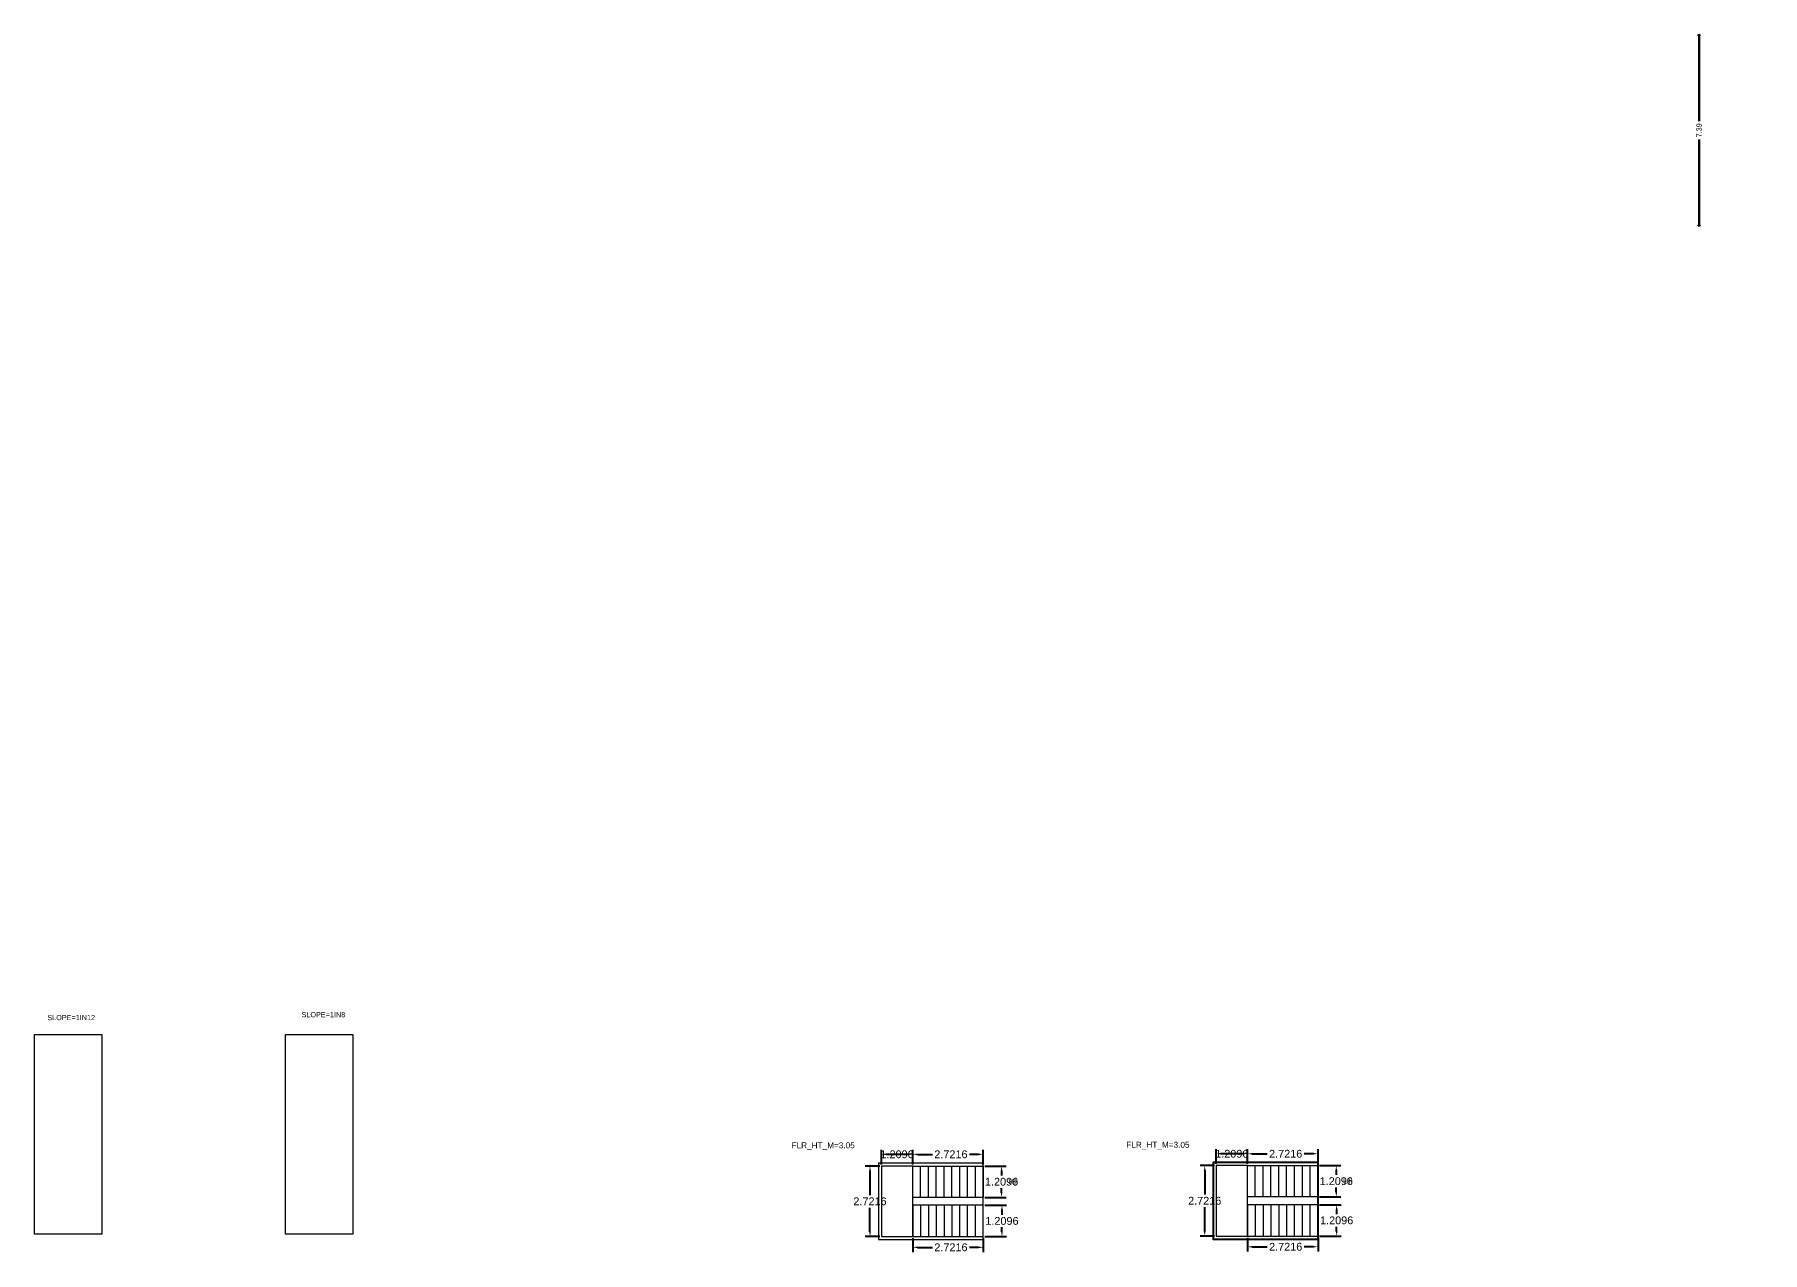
# Model space of a CAD drawing. Header units: metres. Extents: x -9744 to -9320, y 28583 to 28826.
# Drawn here: x -9743.7 to -9677.1, y 28776 to 28823 of the extents above; entities that cross this region are included whole.
import ezdxf

# ---------------------------------------------------------------- set-up
doc = ezdxf.new("R2010")
doc.units = ezdxf.units.M
doc.header["$PDMODE"] = 34
doc.header["$PDSIZE"] = -15
doc.linetypes.add('CONTINULUS', pattern=[0])
for name, color, linetype, lineweight in [('BLK_1_DA_RAMP_1', 7, 'Continuous', 0), ('BLK_1_FLR_0_STAIR_1', 7, 'Continuous', 0), ('BLK_1_FLR_0_STAIR_1_FLIGHT_1', 7, 'Continuous', 0), ('BLK_1_FLR_0_STAIR_1_FLIGHT_2', 7, 'Continuous', 0), ('BLK_1_FLR_0_STAIR_1_LANDING_1', 7, 'Continuous', 0), ('BLK_1_FLR_0_VEHICLERAMP_1', 7, 'Continuous', 0), ('BLK_1_FLR_1_STAIR_1_FLIGHT_1', 7, 'Continuous', 0), ('BLK_1_FLR_1_STAIR_1_FLIGHT_2', 7, 'Continuous', 0), ('BLK_1_FLR_1_STAIR_1_LANDING_1', 7, 'Continuous', 0), ('BUA TOTAL', 3, 'Continuous', 30), ('PLAN', 7, 'Continuous', 40)]:
    doc.layers.add(name, color=color, linetype=linetype, lineweight=lineweight)
doc.layers.add('BLK_1_FLR_1_STAIR_1', color=7, linetype='Continuous', plot=False)
doc.styles.add('Arial', font='arial.ttf', dxfattribs={"height": 0.2})
doc.styles.add('MtXpl_Georgia', font='georgiab.ttf')
doc.styles.get("Standard").update_dxf_attribs({"font": 'arial.ttf', "height": 0.25})
doc.styles.add('STYLE1', font='arial.ttf', dxfattribs={"height": 0.3})
doc.styles.add('style2', font='arial.ttf', dxfattribs={"height": 0.3})
doc.dimstyles.new('INT DIM', dxfattribs={"dimtxt": 0.3, "dimasz": 0.1, "dimexe": 0.18, "dimexo": 0.0625, "dimgap": 0.09, "dimtad": 0, "dimzin": 0, "dimdsep": 46, "dimtxsty": 'style2', "dimblk": 'OPEN90', "dimcen": 0.09, "dimse1": 1, "dimse2": 1, "dimclrd": 250, "dimclrt": 256, "dimadec": 0, "dimazin": 0, "dimtfac": 1, "dimtofl": 0, "dimtmove": 0, "dimatfit": 3, "dimfxl": 0.18, "dimtolj": 1, "dimtzin": 0, "dimlwd": -1, "dimarcsym": 0})
doc.dimstyles.get("Standard").update_dxf_attribs({"dimtxt": 0.9, "dimasz": 0.18, "dimexe": 0.18, "dimexo": 0.0625, "dimgap": 0.09, "dimtad": 0, "dimtih": 1, "dimtoh": 1, "dimdec": 4, "dimzin": 0, "dimdsep": 46, "dimtxsty": 'STYLE1', "dimcen": 0.09, "dimadec": 0, "dimazin": 0, "dimtfac": 1, "dimtdec": 4, "dimtofl": 0, "dimtmove": 0, "dimatfit": 3, "dimfxl": 1, "dimtolj": 1, "dimtzin": 0, "dimarcsym": 0})

# ---------------------------------------------------------------- blocks, each defined once
blk = doc.blocks.new('_Open90')
at = {"layer": 'PLAN', "color": 0, "lineweight": -2}
for p, q in [((0, 0), (-1, 0)), ((-0.5, 0.5), (0, 0)), ((0, 0), (-0.5, -0.5))]:
    blk.add_line(p, q, dxfattribs=at)
blk = doc.blocks.new('*D42')
at = {"layer": 'BUA TOTAL', "color": 250, "ltscale": 0.05, "transparency": 16777216}
for p, q in [((-9679.526, 28822.889), (-9679.526, 28819.643)), ((-9679.526, 28815.699), (-9679.526, 28818.945))]:
    blk.add_line(p, q, dxfattribs=at)
at = {"layer": 'Defpoints', "color": 0, "linetype": 'CONTINULUS', "ltscale": 0.05, "transparency": 16777216}
for p in [(-9677.081, 28822.989), (-9679.526, 28815.599), (-9677.081, 28815.599)]:
    blk.add_point(p, dxfattribs=at)
at = {"layer": 'BUA TOTAL', "color": 250, "linetype": 'CONTINULUS', "ltscale": 0.05, "transparency": 16777216, "xscale": 0.1, "yscale": 0.1, "zscale": 0.1}
for p, rotation in [((-9679.526, 28822.989), 90), ((-9679.526, 28815.599), 270)]:
    blk.add_blockref('_Open90', p, dxfattribs=dict(at, rotation=rotation))
at = {"layer": 'BUA TOTAL', "linetype": 'CONTINULUS', "ltscale": 0.05, "transparency": 16777216, "insert": (-9679.526, 28819.294), "char_height": 0.2, "attachment_point": 5, "rotation": 90, "style": 'Arial', "bg_fill": 3, "box_fill_scale": 1.1, "bg_fill_color": 9, "bg_fill_true_color": 13158600, "bg_fill_transparency": 0}
blk.add_mtext('\\A1;7.39', dxfattribs=at)
blk = doc.blocks.new('*D53')
at = {"layer": 'BLK_1_FLR_0_STAIR_1_FLIGHT_1', "color": 0, "lineweight": -2, "transparency": 16777216}
for p, q in [((-9709.847, 28779.409), (-9709.847, 28779.98)), ((-9709.667, 28779.8), (-9709.088, 28779.8)), ((-9707.305, 28779.8), (-9707.658, 28779.8)), ((-9707.125, 28779.409), (-9707.125, 28779.98))]:
    blk.add_line(p, q, dxfattribs=at)
at = {"layer": 'BLK_1_FLR_0_STAIR_1_FLIGHT_1', "color": 0, "transparency": 16777216}
for points in [[(-9709.667, 28779.83), (-9709.667, 28779.77), (-9709.847, 28779.8)], [(-9707.305, 28779.83), (-9707.305, 28779.77), (-9707.125, 28779.8)]]:
    blk.add_solid(points, dxfattribs=at)
at = {"layer": 'Defpoints', "color": 0, "transparency": 16777216}
for p in [(-9709.847, 28779.8), (-9709.847, 28779.347), (-9707.125, 28779.347)]:
    blk.add_point(p, dxfattribs=at)
at = {"layer": 'BLK_1_FLR_0_STAIR_1_FLIGHT_1', "color": 0, "transparency": 16777216, "insert": (-9708.373, 28779.8), "char_height": 0.3, "attachment_point": 5, "style": 'STYLE1'}
blk.add_mtext('\\A1;2.7216', dxfattribs=at)
blk = doc.blocks.new('*D54')
at = {"layer": 'BLK_1_FLR_0_STAIR_1_FLIGHT_1', "color": 0, "lineweight": -2, "transparency": 16777216}
for p, q in [((-9707.062, 28779.347), (-9706.241, 28779.347)), ((-9706.421, 28779.167), (-9706.421, 28778.985)), ((-9706.421, 28778.317), (-9706.421, 28778.499)), ((-9707.062, 28778.137), (-9706.241, 28778.137))]:
    blk.add_line(p, q, dxfattribs=at)
at = {"layer": 'BLK_1_FLR_0_STAIR_1_FLIGHT_1', "color": 0, "transparency": 16777216}
for points in [[(-9706.451, 28779.167), (-9706.391, 28779.167), (-9706.421, 28779.347)], [(-9706.451, 28778.317), (-9706.391, 28778.317), (-9706.421, 28778.137)]]:
    blk.add_solid(points, dxfattribs=at)
at = {"layer": 'Defpoints', "color": 0, "transparency": 16777216}
for p in [(-9707.125, 28779.347), (-9707.125, 28778.137), (-9706.421, 28778.137)]:
    blk.add_point(p, dxfattribs=at)
at = {"layer": 'BLK_1_FLR_0_STAIR_1_FLIGHT_1', "color": 0, "transparency": 16777216, "insert": (-9706.421, 28778.742), "char_height": 0.3, "attachment_point": 5, "style": 'STYLE1'}
blk.add_mtext('\\A1;1.2096', dxfattribs=at)
blk = doc.blocks.new('*D55')
at = {"layer": 'BLK_1_FLR_0_STAIR_1_FLIGHT_2', "color": 0, "lineweight": -2, "transparency": 16777216}
for p, q in [((-9709.847, 28776.563), (-9709.847, 28776.033)), ((-9709.667, 28776.213), (-9709.088, 28776.213)), ((-9707.305, 28776.213), (-9707.658, 28776.213)), ((-9707.125, 28776.563), (-9707.125, 28776.033))]:
    blk.add_line(p, q, dxfattribs=at)
at = {"layer": 'BLK_1_FLR_0_STAIR_1_FLIGHT_2', "color": 0, "transparency": 16777216}
for points in [[(-9709.667, 28776.243), (-9709.667, 28776.183), (-9709.847, 28776.213)], [(-9707.305, 28776.243), (-9707.305, 28776.183), (-9707.125, 28776.213)]]:
    blk.add_solid(points, dxfattribs=at)
at = {"layer": 'Defpoints', "color": 0, "transparency": 16777216}
for p in [(-9709.847, 28776.625), (-9709.847, 28776.213), (-9707.125, 28776.625)]:
    blk.add_point(p, dxfattribs=at)
at = {"layer": 'BLK_1_FLR_0_STAIR_1_FLIGHT_2', "color": 0, "transparency": 16777216, "insert": (-9708.373, 28776.213), "char_height": 0.3, "attachment_point": 5, "style": 'STYLE1'}
blk.add_mtext('\\A1;2.7216', dxfattribs=at)
blk = doc.blocks.new('*D56')
at = {"layer": 'BLK_1_FLR_0_STAIR_1_FLIGHT_2', "color": 0, "lineweight": -2, "transparency": 16777216}
for p, q in [((-9707.062, 28777.835), (-9706.226, 28777.835)), ((-9706.406, 28777.655), (-9706.406, 28777.473)), ((-9706.406, 28776.805), (-9706.406, 28776.987)), ((-9707.062, 28776.625), (-9706.226, 28776.625))]:
    blk.add_line(p, q, dxfattribs=at)
at = {"layer": 'BLK_1_FLR_0_STAIR_1_FLIGHT_2', "color": 0, "transparency": 16777216}
for points in [[(-9706.436, 28777.655), (-9706.376, 28777.655), (-9706.406, 28777.835)], [(-9706.436, 28776.805), (-9706.376, 28776.805), (-9706.406, 28776.625)]]:
    blk.add_solid(points, dxfattribs=at)
at = {"layer": 'Defpoints', "color": 0, "transparency": 16777216}
for p in [(-9707.125, 28777.835), (-9706.406, 28777.835), (-9707.125, 28776.625)]:
    blk.add_point(p, dxfattribs=at)
at = {"layer": 'BLK_1_FLR_0_STAIR_1_FLIGHT_2', "color": 0, "transparency": 16777216, "insert": (-9706.406, 28777.23), "char_height": 0.3, "attachment_point": 5, "style": 'STYLE1'}
blk.add_mtext('\\A1;1.2096', dxfattribs=at)
blk = doc.blocks.new('*D57')
at = {"layer": 'BLK_1_FLR_0_STAIR_1_LANDING_1', "color": 0, "lineweight": -2, "transparency": 16777216}
for p, q in [((-9711.119, 28779.347), (-9711.674, 28779.347)), ((-9711.494, 28779.167), (-9711.494, 28778.229)), ((-9711.494, 28776.805), (-9711.494, 28777.743)), ((-9711.119, 28776.625), (-9711.674, 28776.625))]:
    blk.add_line(p, q, dxfattribs=at)
at = {"layer": 'BLK_1_FLR_0_STAIR_1_LANDING_1', "color": 0, "transparency": 16777216}
for points in [[(-9711.524, 28779.167), (-9711.464, 28779.167), (-9711.494, 28779.347)], [(-9711.524, 28776.805), (-9711.464, 28776.805), (-9711.494, 28776.625)]]:
    blk.add_solid(points, dxfattribs=at)
at = {"layer": 'Defpoints', "color": 0, "transparency": 16777216}
for p in [(-9711.494, 28779.347), (-9711.056, 28779.347), (-9711.056, 28776.625)]:
    blk.add_point(p, dxfattribs=at)
at = {"layer": 'BLK_1_FLR_0_STAIR_1_LANDING_1', "color": 0, "transparency": 16777216, "insert": (-9711.494, 28777.986), "char_height": 0.3, "attachment_point": 5, "style": 'STYLE1'}
blk.add_mtext('\\A1;2.7216', dxfattribs=at)
blk = doc.blocks.new('*D58')
at = {"layer": 'BLK_1_FLR_0_STAIR_1_LANDING_1', "color": 0, "lineweight": -2, "transparency": 16777216}
for p, q in [((-9711.056, 28779.409), (-9711.056, 28779.98)), ((-9710.027, 28779.8), (-9710.876, 28779.8)), ((-9709.847, 28779.409), (-9709.847, 28779.98))]:
    blk.add_line(p, q, dxfattribs=at)
at = {"layer": 'BLK_1_FLR_0_STAIR_1_LANDING_1', "color": 0, "transparency": 16777216}
for points in [[(-9710.876, 28779.83), (-9710.876, 28779.77), (-9711.056, 28779.8)], [(-9710.027, 28779.83), (-9710.027, 28779.77), (-9709.847, 28779.8)]]:
    blk.add_solid(points, dxfattribs=at)
at = {"layer": 'Defpoints', "color": 0, "transparency": 16777216}
for p in [(-9711.056, 28779.8), (-9711.056, 28779.347), (-9709.847, 28779.347)]:
    blk.add_point(p, dxfattribs=at)
at = {"layer": 'BLK_1_FLR_0_STAIR_1_LANDING_1', "color": 0, "transparency": 16777216, "insert": (-9710.451, 28779.8), "char_height": 0.3, "attachment_point": 5, "style": 'STYLE1'}
blk.add_mtext('\\A1;1.2096', dxfattribs=at)
blk = doc.blocks.new('*D61')
at = {"layer": 'BLK_1_FLR_1_STAIR_1_FLIGHT_1', "color": 0, "lineweight": -2, "transparency": 16777216}
for p, q in [((-9696.939, 28779.431), (-9696.939, 28780.001)), ((-9696.759, 28779.821), (-9696.181, 28779.821)), ((-9694.398, 28779.821), (-9694.75, 28779.821)), ((-9694.218, 28779.431), (-9694.218, 28780.001))]:
    blk.add_line(p, q, dxfattribs=at)
at = {"layer": 'BLK_1_FLR_1_STAIR_1_FLIGHT_1', "color": 0, "transparency": 16777216}
for points in [[(-9696.759, 28779.851), (-9696.759, 28779.791), (-9696.939, 28779.821)], [(-9694.398, 28779.851), (-9694.398, 28779.791), (-9694.218, 28779.821)]]:
    blk.add_solid(points, dxfattribs=at)
at = {"layer": 'Defpoints', "color": 0, "transparency": 16777216}
for p in [(-9696.939, 28779.821), (-9696.939, 28779.368), (-9694.218, 28779.368)]:
    blk.add_point(p, dxfattribs=at)
at = {"layer": 'BLK_1_FLR_1_STAIR_1_FLIGHT_1', "color": 0, "transparency": 16777216, "insert": (-9695.465, 28779.821), "char_height": 0.3, "attachment_point": 5, "style": 'STYLE1'}
blk.add_mtext('\\A1;2.7216', dxfattribs=at)
blk = doc.blocks.new('*D62')
at = {"layer": 'BLK_1_FLR_1_STAIR_1_FLIGHT_1', "color": 0, "lineweight": -2, "transparency": 16777216}
for p, q in [((-9694.155, 28779.368), (-9693.334, 28779.368)), ((-9693.514, 28779.188), (-9693.514, 28779.007)), ((-9693.514, 28778.339), (-9693.514, 28778.52)), ((-9694.155, 28778.159), (-9693.334, 28778.159))]:
    blk.add_line(p, q, dxfattribs=at)
at = {"layer": 'BLK_1_FLR_1_STAIR_1_FLIGHT_1', "color": 0, "transparency": 16777216}
for points in [[(-9693.544, 28779.188), (-9693.484, 28779.188), (-9693.514, 28779.368)], [(-9693.544, 28778.339), (-9693.484, 28778.339), (-9693.514, 28778.159)]]:
    blk.add_solid(points, dxfattribs=at)
at = {"layer": 'Defpoints', "color": 0, "transparency": 16777216}
for p in [(-9694.218, 28779.368), (-9694.218, 28778.159), (-9693.514, 28778.159)]:
    blk.add_point(p, dxfattribs=at)
at = {"layer": 'BLK_1_FLR_1_STAIR_1_FLIGHT_1', "color": 0, "transparency": 16777216, "insert": (-9693.514, 28778.764), "char_height": 0.3, "attachment_point": 5, "style": 'STYLE1'}
blk.add_mtext('\\A1;1.2096', dxfattribs=at)
blk = doc.blocks.new('*D63')
at = {"layer": 'BLK_1_FLR_1_STAIR_1_FLIGHT_2', "color": 0, "lineweight": -2, "transparency": 16777216}
for p, q in [((-9696.939, 28776.584), (-9696.939, 28776.054)), ((-9696.759, 28776.234), (-9696.181, 28776.234)), ((-9694.398, 28776.234), (-9694.75, 28776.234)), ((-9694.218, 28776.584), (-9694.218, 28776.054))]:
    blk.add_line(p, q, dxfattribs=at)
at = {"layer": 'BLK_1_FLR_1_STAIR_1_FLIGHT_2', "color": 0, "transparency": 16777216}
for points in [[(-9696.759, 28776.264), (-9696.759, 28776.204), (-9696.939, 28776.234)], [(-9694.398, 28776.264), (-9694.398, 28776.204), (-9694.218, 28776.234)]]:
    blk.add_solid(points, dxfattribs=at)
at = {"layer": 'Defpoints', "color": 0, "transparency": 16777216}
for p in [(-9696.939, 28776.647), (-9696.939, 28776.234), (-9694.218, 28776.647)]:
    blk.add_point(p, dxfattribs=at)
at = {"layer": 'BLK_1_FLR_1_STAIR_1_FLIGHT_2', "color": 0, "transparency": 16777216, "insert": (-9695.465, 28776.234), "char_height": 0.3, "attachment_point": 5, "style": 'STYLE1'}
blk.add_mtext('\\A1;2.7216', dxfattribs=at)
blk = doc.blocks.new('*D64')
at = {"layer": 'BLK_1_FLR_1_STAIR_1_FLIGHT_2', "color": 0, "lineweight": -2, "transparency": 16777216}
for p, q in [((-9694.155, 28777.856), (-9693.319, 28777.856)), ((-9693.499, 28777.676), (-9693.499, 28777.495)), ((-9693.499, 28776.827), (-9693.499, 28777.008)), ((-9694.155, 28776.647), (-9693.319, 28776.647))]:
    blk.add_line(p, q, dxfattribs=at)
at = {"layer": 'BLK_1_FLR_1_STAIR_1_FLIGHT_2', "color": 0, "transparency": 16777216}
for points in [[(-9693.529, 28777.676), (-9693.469, 28777.676), (-9693.499, 28777.856)], [(-9693.529, 28776.827), (-9693.469, 28776.827), (-9693.499, 28776.647)]]:
    blk.add_solid(points, dxfattribs=at)
at = {"layer": 'Defpoints', "color": 0, "transparency": 16777216}
for p in [(-9694.218, 28777.856), (-9693.499, 28777.856), (-9694.218, 28776.647)]:
    blk.add_point(p, dxfattribs=at)
at = {"layer": 'BLK_1_FLR_1_STAIR_1_FLIGHT_2', "color": 0, "transparency": 16777216, "insert": (-9693.499, 28777.252), "char_height": 0.3, "attachment_point": 5, "style": 'STYLE1'}
blk.add_mtext('\\A1;1.2096', dxfattribs=at)
blk = doc.blocks.new('*D65')
at = {"layer": 'BLK_1_FLR_1_STAIR_1_LANDING_1', "color": 0, "lineweight": -2, "transparency": 16777216}
for p, q in [((-9698.211, 28779.368), (-9698.767, 28779.368)), ((-9698.587, 28779.188), (-9698.587, 28778.251)), ((-9698.587, 28776.827), (-9698.587, 28777.764)), ((-9698.211, 28776.647), (-9698.767, 28776.647))]:
    blk.add_line(p, q, dxfattribs=at)
at = {"layer": 'BLK_1_FLR_1_STAIR_1_LANDING_1', "color": 0, "transparency": 16777216}
for points in [[(-9698.617, 28779.188), (-9698.557, 28779.188), (-9698.587, 28779.368)], [(-9698.617, 28776.827), (-9698.557, 28776.827), (-9698.587, 28776.647)]]:
    blk.add_solid(points, dxfattribs=at)
at = {"layer": 'Defpoints', "color": 0, "transparency": 16777216}
for p in [(-9698.587, 28779.368), (-9698.149, 28779.368), (-9698.149, 28776.647)]:
    blk.add_point(p, dxfattribs=at)
at = {"layer": 'BLK_1_FLR_1_STAIR_1_LANDING_1', "color": 0, "transparency": 16777216, "insert": (-9698.587, 28778.008), "char_height": 0.3, "attachment_point": 5, "style": 'STYLE1'}
blk.add_mtext('\\A1;2.7216', dxfattribs=at)
blk = doc.blocks.new('*D66')
at = {"layer": 'BLK_1_FLR_1_STAIR_1_LANDING_1', "color": 0, "lineweight": -2, "transparency": 16777216}
for p, q in [((-9698.149, 28779.431), (-9698.149, 28780.001)), ((-9697.119, 28779.821), (-9697.969, 28779.821)), ((-9696.939, 28779.431), (-9696.939, 28780.001))]:
    blk.add_line(p, q, dxfattribs=at)
at = {"layer": 'BLK_1_FLR_1_STAIR_1_LANDING_1', "color": 0, "transparency": 16777216}
for points in [[(-9697.969, 28779.851), (-9697.969, 28779.791), (-9698.149, 28779.821)], [(-9697.119, 28779.851), (-9697.119, 28779.791), (-9696.939, 28779.821)]]:
    blk.add_solid(points, dxfattribs=at)
at = {"layer": 'Defpoints', "color": 0, "transparency": 16777216}
for p in [(-9698.149, 28779.821), (-9698.149, 28779.368), (-9696.939, 28779.368)]:
    blk.add_point(p, dxfattribs=at)
at = {"layer": 'BLK_1_FLR_1_STAIR_1_LANDING_1', "color": 0, "transparency": 16777216, "insert": (-9697.544, 28779.821), "char_height": 0.3, "attachment_point": 5, "style": 'STYLE1'}
blk.add_mtext('\\A1;1.2096', dxfattribs=at)

msp = doc.modelspace()

# ---------------------------------------------------------------- linework, layer by layer
at = {"layer": 'BLK_1_DA_RAMP_1', "linetype": 'Continuous'}
msp.add_lwpolyline([(-9743.70921, 28784.42238), (-9741.11446, 28784.42238), (-9741.11446, 28776.72458), (-9743.70921, 28776.72458)], close=True, dxfattribs=at)
at = {"layer": 'BLK_1_FLR_0_STAIR_1'}
msp.add_lwpolyline([(-9707.125, 28779.46091), (-9711.17029, 28779.46091), (-9711.17029, 28776.51113), (-9707.125, 28776.51113), (-9707.125, 28779.34682)], close=True, dxfattribs=at)
at = {"layer": 'BLK_1_FLR_0_STAIR_1_FLIGHT_1', "color": 3}
for p, q in [((-9709.8466, 28778.13722), (-9709.8466, 28779.34682)), ((-9709.5442, 28778.13722), (-9709.5442, 28779.34682)), ((-9709.2418, 28778.13722), (-9709.2418, 28779.34682)), ((-9708.9394, 28778.13722), (-9708.9394, 28779.34682)), ((-9708.637, 28778.13722), (-9708.637, 28779.34682)), ((-9708.3346, 28778.13722), (-9708.3346, 28779.34682)), ((-9708.0322, 28778.13722), (-9708.0322, 28779.34682)), ((-9707.7298, 28778.13722), (-9707.7298, 28779.34682)), ((-9707.4274, 28778.13722), (-9707.4274, 28779.34682)), ((-9707.125, 28778.13722), (-9707.125, 28779.34682))]:
    msp.add_line(p, q, dxfattribs=at)
at = {"layer": 'BLK_1_FLR_0_STAIR_1_FLIGHT_1'}
msp.add_lwpolyline([(-9707.125, 28779.34682), (-9707.125, 28778.13722), (-9709.8466, 28778.13722), (-9709.8466, 28779.34682), (-9707.125, 28779.34682)], close=True, dxfattribs=at)
at = {"layer": 'BLK_1_FLR_0_STAIR_1_FLIGHT_2', "color": 3}
for p, q in [((-9709.8466, 28777.83482), (-9709.8466, 28776.62522)), ((-9709.5442, 28777.83482), (-9709.5442, 28776.62522)), ((-9709.2418, 28777.83482), (-9709.2418, 28776.62522)), ((-9708.9394, 28777.83482), (-9708.9394, 28776.62522)), ((-9708.637, 28777.83482), (-9708.637, 28776.62522)), ((-9708.3346, 28777.83482), (-9708.3346, 28776.62522)), ((-9708.0322, 28776.62522), (-9708.0322, 28777.83482)), ((-9707.7298, 28776.62522), (-9707.7298, 28777.83482)), ((-9707.4274, 28776.62522), (-9707.4274, 28777.83482)), ((-9707.125, 28776.62522), (-9707.125, 28777.83482))]:
    msp.add_line(p, q, dxfattribs=at)
at = {"layer": 'BLK_1_FLR_0_STAIR_1_FLIGHT_2'}
msp.add_lwpolyline([(-9707.125, 28777.83482), (-9709.8466, 28777.83482), (-9709.8466, 28776.62522), (-9707.125, 28776.62522), (-9707.125, 28777.83482)], close=True, dxfattribs=at)
at = {"layer": 'BLK_1_FLR_0_STAIR_1_LANDING_1'}
msp.add_lwpolyline([(-9709.8466, 28779.34682), (-9711.0562, 28779.34682), (-9711.0562, 28776.62522), (-9709.8466, 28776.62522), (-9709.8466, 28779.34682)], close=True, dxfattribs=at)
at = {"layer": 'BLK_1_FLR_0_VEHICLERAMP_1', "linetype": 'Continuous'}
msp.add_lwpolyline([(-9734.03022, 28784.42238), (-9731.43546, 28784.42238), (-9731.43546, 28776.72458), (-9734.03022, 28776.72458)], close=True, dxfattribs=at)
at = {"layer": 'BLK_1_FLR_1_STAIR_1'}
msp.add_lwpolyline([(-9694.21779, 28779.48246), (-9698.26309, 28779.48246), (-9698.26309, 28776.53267), (-9694.21779, 28776.53267), (-9694.21779, 28779.36837)], close=True, dxfattribs=at)
at = {"layer": 'BLK_1_FLR_1_STAIR_1_FLIGHT_1', "color": 3}
for p, q in [((-9696.93939, 28778.15877), (-9696.93939, 28779.36837)), ((-9696.63699, 28778.15877), (-9696.63699, 28779.36837)), ((-9696.33459, 28778.15877), (-9696.33459, 28779.36837)), ((-9696.03219, 28778.15877), (-9696.03219, 28779.36837)), ((-9695.72979, 28778.15877), (-9695.72979, 28779.36837)), ((-9695.42739, 28778.15877), (-9695.42739, 28779.36837)), ((-9695.12499, 28778.15877), (-9695.12499, 28779.36837)), ((-9694.82259, 28778.15877), (-9694.82259, 28779.36837)), ((-9694.52019, 28778.15877), (-9694.52019, 28779.36837)), ((-9694.21779, 28778.15877), (-9694.21779, 28779.36837))]:
    msp.add_line(p, q, dxfattribs=at)
at = {"layer": 'BLK_1_FLR_1_STAIR_1_FLIGHT_1'}
msp.add_lwpolyline([(-9694.21779, 28779.36837), (-9694.21779, 28778.15877), (-9696.93939, 28778.15877), (-9696.93939, 28779.36837), (-9694.21779, 28779.36837)], close=True, dxfattribs=at)
at = {"layer": 'BLK_1_FLR_1_STAIR_1_FLIGHT_2', "color": 3}
for p, q in [((-9696.93939, 28777.85637), (-9696.93939, 28776.64677)), ((-9696.63699, 28777.85637), (-9696.63699, 28776.64677)), ((-9696.33459, 28777.85637), (-9696.33459, 28776.64677)), ((-9696.03219, 28777.85637), (-9696.03219, 28776.64677)), ((-9695.72979, 28777.85637), (-9695.72979, 28776.64677)), ((-9695.42739, 28777.85637), (-9695.42739, 28776.64677)), ((-9695.12499, 28776.64677), (-9695.12499, 28777.85637)), ((-9694.82259, 28776.64677), (-9694.82259, 28777.85637)), ((-9694.52019, 28776.64677), (-9694.52019, 28777.85637)), ((-9694.21779, 28776.64677), (-9694.21779, 28777.85637))]:
    msp.add_line(p, q, dxfattribs=at)
at = {"layer": 'BLK_1_FLR_1_STAIR_1_FLIGHT_2'}
msp.add_lwpolyline([(-9694.21779, 28777.85637), (-9696.93939, 28777.85637), (-9696.93939, 28776.64677), (-9694.21779, 28776.64677), (-9694.21779, 28777.85637)], close=True, dxfattribs=at)
at = {"layer": 'BLK_1_FLR_1_STAIR_1_LANDING_1'}
msp.add_lwpolyline([(-9696.93939, 28779.36837), (-9698.14899, 28779.36837), (-9698.14899, 28776.64677), (-9696.93939, 28776.64677), (-9696.93939, 28779.36837)], close=True, dxfattribs=at)

# ---------------------------------------------------------------- texts
at = {"style": 'MtXpl_Georgia'}
for p in [(-9693.25932, 28778.66601), (-9706.16653, 28778.64446)]:
    msp.add_text('UP', height=0.191978, dxfattribs=at).set_placement(p)
at = {"layer": 'BLK_1_DA_RAMP_1', "linetype": 'CONTINULUS', "ltscale": 0.05, "insert": (-9743.21588, 28785.17501), "char_height": 0.2, "attachment_point": 1, "style": 'Arial'}
msp.add_mtext_dynamic_manual_height_columns('SLOPE=1IN12', width=10.4304342, gutter_width=1, heights=[0], dxfattribs=at)
at = {"layer": 'BLK_1_FLR_0_STAIR_1', "insert": (-9712.07916, 28780.261), "char_height": 0.2269438, "width": 2.4207342, "attachment_point": 3}
msp.add_mtext('FLR_HT_M=3.05', dxfattribs=at)
at = {"layer": 'BLK_1_FLR_0_VEHICLERAMP_1', "linetype": 'CONTINULUS', "ltscale": 0.05, "insert": (-9733.41386, 28785.28618), "char_height": 0.2, "attachment_point": 1, "style": 'Arial'}
msp.add_mtext_dynamic_manual_height_columns('SLOPE=1IN8', width=10.4304342, gutter_width=1, heights=[0], dxfattribs=at)
at = {"layer": 'BLK_1_FLR_1_STAIR_1', "insert": (-9699.17196, 28780.28255), "char_height": 0.2269438, "width": 2.4207342, "attachment_point": 3}
msp.add_mtext('FLR_HT_M=3.05', dxfattribs=at)

# ---------------------------------------------------------------- dimensions: what is measured, and where the dimension line sits
at = {"layer": 'BLK_1_FLR_0_STAIR_1_FLIGHT_1', "color": 1}
dim = msp.add_linear_dim(base=(-9709.8466, 28779.79983), p1=(-9707.125, 28779.34682), p2=(-9709.8466, 28779.34682), angle=180, dimstyle='Standard', dxfattribs=at)
dim.commit()
dim.dimension.update_dxf_attribs({"geometry": '*D53', "text_midpoint": (-9708.3727, 28779.79983), "dimtype": 160})
at = {"layer": 'BLK_1_FLR_0_STAIR_1_FLIGHT_1', "color": 2}
dim = msp.add_linear_dim(base=(-9706.42071, 28778.13722), p1=(-9707.125, 28779.34682), p2=(-9707.125, 28778.13722), angle=90, dimstyle='Standard', dxfattribs=at)
dim.commit()
dim.dimension.update_dxf_attribs({"geometry": '*D54', "text_midpoint": (-9706.42071, 28778.74202)})
at = {"layer": 'BLK_1_FLR_0_STAIR_1_FLIGHT_2', "color": 2}
dim = msp.add_linear_dim(base=(-9706.40583, 28777.83482), p1=(-9707.125, 28776.62522), p2=(-9707.125, 28777.83482), angle=90, dimstyle='Standard', dxfattribs=at)
dim.commit()
dim.dimension.update_dxf_attribs({"geometry": '*D56', "text_midpoint": (-9706.40583, 28777.23002)})
at = {"layer": 'BLK_1_FLR_0_STAIR_1_FLIGHT_2', "color": 1}
dim = msp.add_linear_dim(base=(-9709.8466, 28776.2127), p1=(-9707.125, 28776.62522), p2=(-9709.8466, 28776.62522), angle=180, dimstyle='Standard', dxfattribs=at)
dim.commit()
dim.dimension.update_dxf_attribs({"geometry": '*D55', "text_midpoint": (-9708.3727, 28776.2127), "dimtype": 160})
at = {"layer": 'BLK_1_FLR_0_STAIR_1_LANDING_1', "color": 1}
dim = msp.add_linear_dim(base=(-9711.0562, 28779.79983), p1=(-9709.8466, 28779.34682), p2=(-9711.0562, 28779.34682), angle=180, dimstyle='Standard', dxfattribs=at)
dim.commit()
dim.dimension.update_dxf_attribs({"geometry": '*D58', "text_midpoint": (-9710.4514, 28779.79983), "dimtype": 160})
at = {"layer": 'BLK_1_FLR_0_STAIR_1_LANDING_1', "color": 2}
dim = msp.add_linear_dim(base=(-9711.49432, 28779.34682), p1=(-9711.0562, 28776.62522), p2=(-9711.0562, 28779.34682), angle=90, dimstyle='Standard', dxfattribs=at)
dim.commit()
dim.dimension.update_dxf_attribs({"geometry": '*D57', "text_midpoint": (-9711.49432, 28777.98602)})
at = {"layer": 'BLK_1_FLR_1_STAIR_1_FLIGHT_1', "color": 1}
dim = msp.add_linear_dim(base=(-9696.93939, 28779.82138), p1=(-9694.21779, 28779.36837), p2=(-9696.93939, 28779.36837), angle=180, dimstyle='Standard', dxfattribs=at)
dim.commit()
dim.dimension.update_dxf_attribs({"geometry": '*D61', "text_midpoint": (-9695.4655, 28779.82138), "dimtype": 160})
at = {"layer": 'BLK_1_FLR_1_STAIR_1_FLIGHT_1', "color": 2}
dim = msp.add_linear_dim(base=(-9693.51351, 28778.15877), p1=(-9694.21779, 28779.36837), p2=(-9694.21779, 28778.15877), angle=90, dimstyle='Standard', dxfattribs=at)
dim.commit()
dim.dimension.update_dxf_attribs({"geometry": '*D62', "text_midpoint": (-9693.51351, 28778.76357)})
at = {"layer": 'BLK_1_FLR_1_STAIR_1_FLIGHT_2', "color": 2}
dim = msp.add_linear_dim(base=(-9693.49863, 28777.85637), p1=(-9694.21779, 28776.64677), p2=(-9694.21779, 28777.85637), angle=90, dimstyle='Standard', dxfattribs=at)
dim.commit()
dim.dimension.update_dxf_attribs({"geometry": '*D64', "text_midpoint": (-9693.49863, 28777.25157)})
at = {"layer": 'BLK_1_FLR_1_STAIR_1_FLIGHT_2', "color": 1}
dim = msp.add_linear_dim(base=(-9696.93939, 28776.23425), p1=(-9694.21779, 28776.64677), p2=(-9696.93939, 28776.64677), angle=180, dimstyle='Standard', dxfattribs=at)
dim.commit()
dim.dimension.update_dxf_attribs({"geometry": '*D63', "text_midpoint": (-9695.4655, 28776.23425), "dimtype": 160})
at = {"layer": 'BLK_1_FLR_1_STAIR_1_LANDING_1', "color": 1}
dim = msp.add_linear_dim(base=(-9698.14899, 28779.82138), p1=(-9696.93939, 28779.36837), p2=(-9698.14899, 28779.36837), angle=180, dimstyle='Standard', dxfattribs=at)
dim.commit()
dim.dimension.update_dxf_attribs({"geometry": '*D66', "text_midpoint": (-9697.54419, 28779.82138), "dimtype": 160})
at = {"layer": 'BLK_1_FLR_1_STAIR_1_LANDING_1', "color": 2}
dim = msp.add_linear_dim(base=(-9698.58712, 28779.36837), p1=(-9698.14899, 28776.64677), p2=(-9698.14899, 28779.36837), angle=90, dimstyle='Standard', dxfattribs=at)
dim.commit()
dim.dimension.update_dxf_attribs({"geometry": '*D65', "text_midpoint": (-9698.58712, 28778.00757)})
at = {"layer": 'BUA TOTAL', "linetype": 'CONTINULUS', "ltscale": 0.05}
dim = msp.add_linear_dim(base=(-9679.52628, 28815.59907), p1=(-9677.08072, 28822.98946), p2=(-9677.08072, 28815.59907), angle=90, dimstyle='INT DIM', override={"dimtxt": 0.2, "dimtxsty": 'Arial', "dimfxl": 0.125, "dimtfill": 1, "dimtfillclr": 7, "dimarcsym": 1}, dxfattribs=at)
dim.commit()
dim.dimension.update_dxf_attribs({"geometry": '*D42', "text_midpoint": (-9679.52628, 28819.29426)})

doc.saveas('drawing.dxf')
